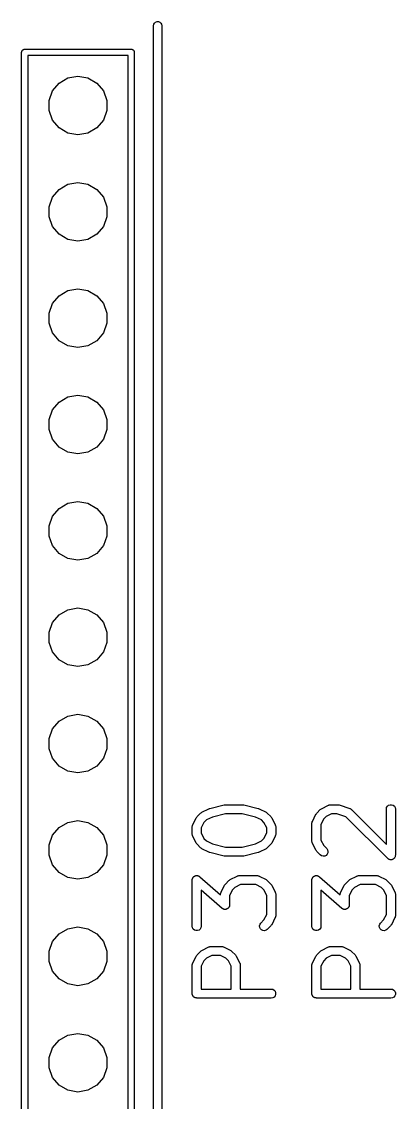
# Model space of a CAD drawing. Extents: x 25 to 346, y -457 to -16.
# Drawn here: x 294.88 to 303.81, y -345.75 to -319.94 of the extents above; entities that cross this region are included whole.
import ezdxf

# ---------------------------------------------------------------- set-up
doc = ezdxf.new("R2010")
doc.units = 0
doc.header["$MEASUREMENT"] = 0
doc.layers.add('BLACK', color=7, linetype='CONTINUOUS')

msp = doc.modelspace()

# ---------------------------------------------------------------- linework, layer by layer
at = {"layer": 'Black'}
for p, q in [((298.032, -320.04), (298.039, -320.006)), ((298.032, -384.71), (298.032, -320.04)), ((298.039, -320.006), (298.056, -319.976)), ((298.056, -319.976), (298.082, -319.953)), ((298.082, -319.953), (298.115, -319.942)), ((298.115, -319.942), (298.15, -319.942)), ((298.15, -319.942), (298.183, -319.953)), ((298.183, -319.953), (298.209, -319.976)), ((298.209, -319.976), (298.226, -320.006)), ((298.226, -320.006), (298.232, -320.04)), ((298.232, -320.04), (298.232, -384.81)), ((294.882, -320.675), (294.884, -320.669)), ((294.882, -379.02), (294.882, -320.675)), ((294.884, -320.662), (294.886, -320.656)), ((294.884, -320.669), (294.884, -320.662)), ((294.886, -320.656), (294.887, -320.649)), ((294.887, -320.649), (294.89, -320.644)), ((294.89, -320.644), (294.893, -320.637)), ((294.893, -320.637), (294.897, -320.632)), ((294.897, -320.632), (294.9, -320.627)), ((294.9, -320.627), (294.905, -320.623)), ((294.905, -320.623), (294.909, -320.618)), ((294.909, -320.618), (294.915, -320.614)), ((294.915, -320.614), (294.92, -320.61)), ((294.92, -320.61), (294.926, -320.608)), ((294.926, -320.608), (294.932, -320.605)), ((294.932, -320.605), (294.938, -320.603)), ((294.938, -320.603), (294.944, -320.601)), ((294.944, -320.601), (294.951, -320.601)), ((294.951, -320.601), (294.957, -320.6)), ((294.957, -320.6), (297.498, -320.6)), ((295.032, -320.75), (295.032, -384.1)), ((297.423, -320.75), (295.032, -320.75)), ((297.423, -384.1), (297.423, -320.75)), ((297.498, -320.6), (297.504, -320.601)), ((297.504, -320.601), (297.511, -320.601)), ((297.511, -320.601), (297.517, -320.603)), ((297.517, -320.603), (297.523, -320.605)), ((297.523, -320.605), (297.529, -320.608)), ((297.529, -320.608), (297.535, -320.61)), ((297.535, -320.61), (297.54, -320.614)), ((297.54, -320.614), (297.546, -320.618)), ((297.546, -320.618), (297.55, -320.623)), ((297.55, -320.623), (297.555, -320.627)), ((297.555, -320.627), (297.558, -320.632)), ((297.558, -320.632), (297.562, -320.637)), ((297.562, -320.637), (297.565, -320.644)), ((297.565, -320.644), (297.568, -320.649)), ((297.568, -320.649), (297.569, -320.656)), ((297.569, -320.656), (297.571, -320.662)), ((297.571, -320.662), (297.571, -320.669)), ((297.571, -320.669), (297.572, -320.675)), ((297.572, -320.675), (297.572, -384.175)), ((295.777, -321.408), (295.988, -321.286)), ((295.988, -321.286), (296.227, -321.244)), ((296.227, -321.244), (296.467, -321.286)), ((296.467, -321.286), (296.678, -321.408)), ((295.537, -321.823), (295.62, -321.594)), ((295.62, -321.594), (295.777, -321.408)), ((296.678, -321.408), (296.835, -321.594)), ((296.835, -321.594), (296.918, -321.823)), ((295.537, -322.067), (295.537, -321.823)), ((296.918, -321.823), (296.918, -322.067)), ((295.62, -322.296), (295.537, -322.067)), ((296.918, -322.067), (296.835, -322.296)), ((295.777, -322.482), (295.62, -322.296)), ((296.835, -322.296), (296.678, -322.482)), ((295.988, -322.604), (295.777, -322.482)), ((296.227, -322.646), (295.988, -322.604)), ((296.467, -322.604), (296.227, -322.646)), ((296.678, -322.482), (296.467, -322.604)), ((295.777, -323.948), (295.988, -323.826)), ((295.988, -323.826), (296.227, -323.784)), ((296.227, -323.784), (296.467, -323.826)), ((296.467, -323.826), (296.678, -323.948)), ((295.537, -324.363), (295.62, -324.134)), ((295.62, -324.134), (295.777, -323.948)), ((296.678, -323.948), (296.835, -324.134)), ((296.835, -324.134), (296.918, -324.363)), ((295.537, -324.607), (295.537, -324.363)), ((296.918, -324.363), (296.918, -324.607)), ((295.62, -324.836), (295.537, -324.607)), ((296.918, -324.607), (296.835, -324.836)), ((295.777, -325.022), (295.62, -324.836)), ((296.835, -324.836), (296.678, -325.022)), ((295.988, -325.144), (295.777, -325.022)), ((296.227, -325.186), (295.988, -325.144)), ((296.467, -325.144), (296.227, -325.186)), ((296.678, -325.022), (296.467, -325.144)), ((295.62, -326.674), (295.777, -326.488)), ((295.777, -326.488), (295.988, -326.366)), ((295.988, -326.366), (296.227, -326.324)), ((296.227, -326.324), (296.467, -326.366)), ((296.467, -326.366), (296.678, -326.488)), ((296.678, -326.488), (296.835, -326.674)), ((295.537, -326.903), (295.62, -326.674)), ((296.835, -326.674), (296.918, -326.903)), ((295.537, -327.147), (295.537, -326.903)), ((296.918, -326.903), (296.918, -327.147)), ((295.62, -327.376), (295.537, -327.147)), ((296.918, -327.147), (296.835, -327.376)), ((295.777, -327.562), (295.62, -327.376)), ((296.835, -327.376), (296.678, -327.562)), ((295.988, -327.684), (295.777, -327.562)), ((296.227, -327.726), (295.988, -327.684)), ((296.467, -327.684), (296.227, -327.726)), ((296.678, -327.562), (296.467, -327.684)), ((295.62, -329.214), (295.777, -329.028)), ((295.777, -329.028), (295.988, -328.906)), ((295.988, -328.906), (296.227, -328.864)), ((296.227, -328.864), (296.467, -328.906)), ((296.467, -328.906), (296.678, -329.028)), ((296.678, -329.028), (296.835, -329.214)), ((295.537, -329.443), (295.62, -329.214)), ((296.835, -329.214), (296.918, -329.443)), ((295.537, -329.687), (295.537, -329.443)), ((296.918, -329.443), (296.918, -329.687)), ((295.62, -329.916), (295.537, -329.687)), ((296.918, -329.687), (296.835, -329.916)), ((295.777, -330.102), (295.62, -329.916)), ((295.988, -330.224), (295.777, -330.102)), ((296.678, -330.102), (296.467, -330.224)), ((296.835, -329.916), (296.678, -330.102)), ((296.227, -330.266), (295.988, -330.224)), ((296.467, -330.224), (296.227, -330.266)), ((295.988, -331.446), (296.227, -331.404)), ((296.227, -331.404), (296.467, -331.446)), ((295.62, -331.754), (295.777, -331.568)), ((295.777, -331.568), (295.988, -331.446)), ((296.467, -331.446), (296.678, -331.568)), ((296.678, -331.568), (296.835, -331.754)), ((295.537, -331.983), (295.62, -331.754)), ((296.835, -331.754), (296.918, -331.983)), ((295.537, -332.227), (295.537, -331.983)), ((296.918, -331.983), (296.918, -332.227)), ((295.62, -332.456), (295.537, -332.227)), ((296.918, -332.227), (296.835, -332.456)), ((295.777, -332.642), (295.62, -332.456)), ((295.988, -332.764), (295.777, -332.642)), ((296.678, -332.642), (296.467, -332.764)), ((296.835, -332.456), (296.678, -332.642)), ((296.227, -332.806), (295.988, -332.764)), ((296.467, -332.764), (296.227, -332.806)), ((295.777, -334.108), (295.988, -333.986)), ((295.988, -333.986), (296.227, -333.944)), ((296.227, -333.944), (296.467, -333.986)), ((296.467, -333.986), (296.678, -334.108)), ((295.62, -334.294), (295.777, -334.108)), ((296.678, -334.108), (296.835, -334.294)), ((295.537, -334.523), (295.62, -334.294)), ((296.835, -334.294), (296.918, -334.523)), ((295.537, -334.767), (295.537, -334.523)), ((295.62, -334.996), (295.537, -334.767)), ((296.918, -334.767), (296.835, -334.996)), ((296.918, -334.523), (296.918, -334.767)), ((295.777, -335.182), (295.62, -334.996)), ((296.835, -334.996), (296.678, -335.182)), ((295.988, -335.304), (295.777, -335.182)), ((296.678, -335.182), (296.467, -335.304)), ((296.227, -335.346), (295.988, -335.304)), ((296.467, -335.304), (296.227, -335.346)), ((295.777, -336.648), (295.988, -336.526)), ((295.988, -336.526), (296.227, -336.484)), ((296.227, -336.484), (296.467, -336.526)), ((296.467, -336.526), (296.678, -336.648)), ((295.62, -336.834), (295.777, -336.648)), ((296.678, -336.648), (296.835, -336.834)), ((295.537, -337.063), (295.62, -336.834)), ((295.537, -337.307), (295.537, -337.063)), ((296.835, -336.834), (296.918, -337.063)), ((296.918, -337.063), (296.918, -337.307)), ((295.62, -337.536), (295.537, -337.307)), ((296.918, -337.307), (296.835, -337.536)), ((295.777, -337.722), (295.62, -337.536)), ((296.835, -337.536), (296.678, -337.722)), ((295.988, -337.844), (295.777, -337.722)), ((296.227, -337.886), (295.988, -337.844)), ((296.467, -337.844), (296.227, -337.886)), ((296.678, -337.722), (296.467, -337.844)), ((299.072, -338.929), (299.157, -338.844)), ((299.157, -338.844), (299.171, -338.834)), ((299.171, -338.834), (299.185, -338.824)), ((299.185, -338.824), (299.354, -338.739)), ((299.354, -338.739), (299.366, -338.736)), ((299.366, -338.736), (299.376, -338.731)), ((299.376, -338.731), (299.715, -338.647)), ((299.754, -338.859), (299.44, -338.938)), ((299.715, -338.647), (299.728, -338.646)), ((299.728, -338.646), (299.741, -338.643)), ((299.741, -338.643), (300.164, -338.643)), ((300.151, -338.859), (299.754, -338.859)), ((300.465, -338.938), (300.151, -338.859)), ((300.164, -338.643), (300.178, -338.646)), ((300.178, -338.646), (300.191, -338.647)), ((300.191, -338.647), (300.529, -338.731)), ((300.529, -338.731), (300.54, -338.736)), ((300.54, -338.736), (300.551, -338.739)), ((300.551, -338.739), (300.721, -338.824)), ((300.721, -338.824), (300.735, -338.834)), ((300.735, -338.834), (300.749, -338.844)), ((300.749, -338.844), (300.833, -338.929)), ((301.825, -339.042), (301.909, -338.872)), ((301.909, -338.872), (301.92, -338.859)), ((301.92, -338.859), (301.93, -338.844)), ((301.93, -338.844), (302.014, -338.76)), ((302.014, -338.76), (302.028, -338.75)), ((302.028, -338.75), (302.042, -338.739)), ((302.042, -338.739), (302.212, -338.655)), ((302.285, -338.859), (302.155, -338.925)), ((302.212, -338.655), (302.218, -338.653)), ((302.218, -338.653), (302.223, -338.65)), ((302.223, -338.65), (302.236, -338.648)), ((302.236, -338.648), (302.248, -338.644)), ((302.248, -338.644), (302.254, -338.644)), ((302.254, -338.644), (302.26, -338.643)), ((302.26, -338.643), (302.429, -338.643)), ((302.412, -338.859), (302.285, -338.859)), ((302.625, -338.93), (302.412, -338.859)), ((302.429, -338.643), (302.446, -338.646)), ((302.446, -338.646), (302.463, -338.649)), ((302.463, -338.649), (302.717, -338.734)), ((302.717, -338.734), (302.723, -338.737)), ((302.723, -338.737), (302.729, -338.738)), ((302.729, -338.738), (302.739, -338.745)), ((302.739, -338.745), (302.75, -338.751)), ((302.75, -338.751), (302.755, -338.756)), ((302.755, -338.756), (302.76, -338.76)), ((302.76, -338.76), (303.591, -339.591)), ((303.591, -338.751), (303.598, -338.714)), ((303.591, -339.591), (303.591, -338.751)), ((303.598, -338.714), (303.617, -338.682)), ((303.617, -338.682), (303.645, -338.658)), ((303.645, -338.658), (303.681, -338.645)), ((303.681, -338.645), (303.718, -338.645)), ((303.718, -338.645), (303.753, -338.658)), ((303.753, -338.658), (303.782, -338.682)), ((303.782, -338.682), (303.801, -338.714)), ((303.801, -338.714), (303.807, -338.751)), ((303.807, -338.751), (303.807, -339.852)), ((295.777, -339.188), (295.988, -339.066)), ((295.988, -339.066), (296.227, -339.024)), ((296.227, -339.024), (296.467, -339.066)), ((296.467, -339.066), (296.678, -339.188)), ((298.957, -339.162), (298.96, -339.15)), ((298.96, -339.15), (298.962, -339.138)), ((298.962, -339.138), (298.966, -339.132)), ((298.966, -339.132), (298.967, -339.126)), ((298.967, -339.126), (299.052, -338.957)), ((299.052, -338.957), (299.062, -338.943)), ((299.062, -338.943), (299.072, -338.929)), ((299.237, -339.069), (299.172, -339.2)), ((299.297, -339.009), (299.237, -339.069)), ((299.44, -338.938), (299.297, -339.009)), ((300.609, -339.009), (300.465, -338.938)), ((300.668, -339.069), (300.609, -339.009)), ((300.734, -339.2), (300.668, -339.069)), ((300.833, -338.929), (300.843, -338.943)), ((300.843, -338.943), (300.854, -338.957)), ((300.854, -338.957), (300.938, -339.126)), ((300.938, -339.126), (300.94, -339.132)), ((300.94, -339.132), (300.943, -339.138)), ((300.943, -339.138), (300.945, -339.15)), ((300.945, -339.15), (300.949, -339.162)), ((301.813, -339.09), (301.814, -339.084)), ((301.813, -339.513), (301.813, -339.09)), ((301.814, -339.078), (301.818, -339.066)), ((301.814, -339.084), (301.814, -339.078)), ((301.818, -339.066), (301.82, -339.053)), ((301.82, -339.053), (301.823, -339.048)), ((301.823, -339.048), (301.825, -339.042)), ((302.095, -338.985), (302.029, -339.115)), ((302.029, -339.115), (302.029, -339.488)), ((302.155, -338.925), (302.095, -338.985)), ((303.623, -339.928), (302.625, -338.93)), ((295.537, -339.603), (295.62, -339.374)), ((295.62, -339.374), (295.777, -339.188)), ((296.678, -339.188), (296.835, -339.374)), ((296.835, -339.374), (296.918, -339.603)), ((298.956, -339.175), (298.957, -339.169)), ((298.956, -339.344), (298.956, -339.175)), ((298.957, -339.35), (298.956, -339.344)), ((298.957, -339.169), (298.957, -339.162)), ((298.957, -339.356), (298.957, -339.35)), ((298.96, -339.368), (298.957, -339.356)), ((298.962, -339.381), (298.96, -339.368)), ((298.966, -339.386), (298.962, -339.381)), ((298.967, -339.392), (298.966, -339.386)), ((299.052, -339.562), (298.967, -339.392)), ((299.172, -339.2), (299.172, -339.319)), ((299.172, -339.319), (299.237, -339.449)), ((300.668, -339.449), (300.734, -339.319)), ((300.734, -339.319), (300.734, -339.2)), ((300.938, -339.392), (300.854, -339.562)), ((300.94, -339.386), (300.938, -339.392)), ((300.943, -339.381), (300.94, -339.386)), ((300.945, -339.368), (300.943, -339.381)), ((300.949, -339.356), (300.945, -339.368)), ((300.949, -339.162), (300.949, -339.169)), ((300.949, -339.169), (300.95, -339.175)), ((300.95, -339.344), (300.949, -339.35)), ((300.949, -339.35), (300.949, -339.356)), ((300.95, -339.175), (300.95, -339.344)), ((295.537, -339.847), (295.537, -339.603)), ((296.918, -339.603), (296.918, -339.847)), ((299.062, -339.575), (299.052, -339.562)), ((299.072, -339.59), (299.062, -339.575)), ((299.157, -339.674), (299.072, -339.59)), ((299.237, -339.449), (299.297, -339.509)), ((299.297, -339.509), (299.44, -339.581)), ((299.44, -339.581), (299.754, -339.659)), ((299.754, -339.659), (300.151, -339.659)), ((300.151, -339.659), (300.465, -339.581)), ((300.465, -339.581), (300.609, -339.509)), ((300.609, -339.509), (300.668, -339.449)), ((300.833, -339.59), (300.749, -339.674)), ((300.843, -339.575), (300.833, -339.59)), ((300.854, -339.562), (300.843, -339.575)), ((301.814, -339.519), (301.813, -339.513)), ((301.814, -339.526), (301.814, -339.519)), ((301.818, -339.538), (301.814, -339.526)), ((301.82, -339.55), (301.818, -339.538)), ((301.823, -339.556), (301.82, -339.55)), ((301.825, -339.562), (301.823, -339.556)), ((301.909, -339.731), (301.825, -339.562)), ((302.029, -339.488), (302.095, -339.619)), ((302.095, -339.619), (302.167, -339.691)), ((295.62, -340.076), (295.537, -339.847)), ((296.918, -339.847), (296.835, -340.076)), ((299.171, -339.684), (299.157, -339.674)), ((299.185, -339.695), (299.171, -339.684)), ((299.354, -339.779), (299.185, -339.695)), ((299.366, -339.783), (299.354, -339.779)), ((299.376, -339.787), (299.366, -339.783)), ((299.715, -339.872), (299.376, -339.787)), ((299.728, -339.873), (299.715, -339.872)), ((299.741, -339.875), (299.728, -339.873)), ((300.164, -339.875), (299.741, -339.875)), ((300.178, -339.873), (300.164, -339.875)), ((300.191, -339.872), (300.178, -339.873)), ((300.529, -339.787), (300.191, -339.872)), ((300.54, -339.783), (300.529, -339.787)), ((300.551, -339.779), (300.54, -339.783)), ((300.721, -339.695), (300.551, -339.779)), ((300.735, -339.684), (300.721, -339.695)), ((300.749, -339.674), (300.735, -339.684)), ((301.92, -339.745), (301.909, -339.731)), ((301.93, -339.759), (301.92, -339.745)), ((302.014, -339.844), (301.93, -339.759)), ((302.045, -339.865), (302.014, -339.844)), ((302.081, -339.875), (302.045, -339.865)), ((302.119, -339.872), (302.081, -339.875)), ((302.153, -339.856), (302.119, -339.872)), ((302.179, -339.829), (302.153, -339.856)), ((302.167, -339.691), (302.189, -339.722)), ((302.195, -339.795), (302.179, -339.829)), ((302.189, -339.722), (302.198, -339.758)), ((302.198, -339.758), (302.195, -339.795)), ((303.635, -339.936), (303.623, -339.928)), ((303.771, -339.93), (303.761, -339.94)), ((303.782, -339.921), (303.771, -339.93)), ((303.784, -339.917), (303.782, -339.921)), ((303.788, -339.914), (303.784, -339.917)), ((303.794, -339.901), (303.788, -339.914)), ((303.801, -339.889), (303.794, -339.901)), ((303.802, -339.884), (303.801, -339.889)), ((303.804, -339.88), (303.802, -339.884)), ((303.805, -339.866), (303.804, -339.88)), ((303.807, -339.852), (303.805, -339.866)), ((295.777, -340.262), (295.62, -340.076)), ((296.835, -340.076), (296.678, -340.262)), ((303.645, -339.945), (303.635, -339.936)), ((303.65, -339.947), (303.645, -339.945)), ((303.654, -339.95), (303.65, -339.947)), ((303.667, -339.953), (303.654, -339.95)), ((303.681, -339.958), (303.667, -339.953)), ((303.685, -339.958), (303.681, -339.958)), ((303.69, -339.96), (303.685, -339.958)), ((303.704, -339.958), (303.69, -339.96)), ((303.718, -339.958), (303.704, -339.958)), ((303.723, -339.957), (303.718, -339.958)), ((303.727, -339.956), (303.723, -339.957)), ((303.74, -339.95), (303.727, -339.956)), ((303.753, -339.945), (303.74, -339.95)), ((303.757, -339.942), (303.753, -339.945)), ((303.761, -339.94), (303.757, -339.942)), ((295.988, -340.384), (295.777, -340.262)), ((296.227, -340.426), (295.988, -340.384)), ((296.467, -340.384), (296.227, -340.426)), ((296.678, -340.262), (296.467, -340.384)), ((298.956, -340.445), (298.958, -340.434)), ((298.956, -341.545), (298.956, -340.445)), ((298.958, -340.424), (298.961, -340.416)), ((298.958, -340.434), (298.958, -340.424)), ((298.961, -340.416), (298.962, -340.408)), ((298.962, -340.408), (298.968, -340.399)), ((298.968, -340.399), (298.971, -340.389)), ((298.971, -340.389), (298.977, -340.382)), ((298.977, -340.382), (298.981, -340.375)), ((298.981, -340.375), (298.989, -340.368)), ((298.989, -340.368), (298.996, -340.361)), ((298.996, -340.361), (299.003, -340.357)), ((299.003, -340.357), (299.01, -340.351)), ((299.01, -340.351), (299.02, -340.348)), ((299.02, -340.348), (299.029, -340.342)), ((299.029, -340.342), (299.037, -340.341)), ((299.037, -340.341), (299.045, -340.338)), ((299.045, -340.338), (299.056, -340.338)), ((299.056, -340.338), (299.066, -340.337)), ((299.066, -340.337), (299.074, -340.338)), ((299.074, -340.338), (299.083, -340.338)), ((299.083, -340.338), (299.092, -340.342)), ((299.092, -340.342), (299.103, -340.344)), ((299.103, -340.344), (299.11, -340.348)), ((299.11, -340.348), (299.118, -340.351)), ((299.118, -340.351), (299.126, -340.358)), ((299.126, -340.358), (299.135, -340.363)), ((299.135, -340.363), (299.633, -340.799)), ((299.834, -340.453), (299.848, -340.443)), ((299.848, -340.443), (299.862, -340.433)), ((299.862, -340.433), (300.032, -340.348)), ((300.032, -340.348), (300.038, -340.346)), ((300.038, -340.346), (300.043, -340.343)), ((300.043, -340.343), (300.055, -340.341)), ((300.055, -340.341), (300.067, -340.337)), ((300.067, -340.337), (300.074, -340.338)), ((300.074, -340.338), (300.08, -340.337)), ((300.08, -340.337), (300.503, -340.337)), ((300.503, -340.337), (300.509, -340.338)), ((300.509, -340.338), (300.516, -340.337)), ((300.516, -340.337), (300.528, -340.341)), ((300.528, -340.341), (300.54, -340.343)), ((300.54, -340.343), (300.545, -340.346)), ((300.545, -340.346), (300.551, -340.348)), ((300.551, -340.348), (300.721, -340.433)), ((300.721, -340.433), (300.735, -340.443)), ((300.735, -340.443), (300.749, -340.453)), ((301.813, -340.445), (301.815, -340.434)), ((301.813, -341.545), (301.813, -340.445)), ((301.815, -340.424), (301.818, -340.416)), ((301.815, -340.434), (301.815, -340.424)), ((301.818, -340.416), (301.82, -340.408)), ((301.82, -340.408), (301.825, -340.399)), ((301.825, -340.399), (301.829, -340.389)), ((301.829, -340.389), (301.834, -340.382)), ((301.834, -340.382), (301.839, -340.375)), ((301.839, -340.375), (301.847, -340.368)), ((301.847, -340.368), (301.854, -340.361)), ((301.854, -340.361), (301.861, -340.357)), ((301.861, -340.357), (301.867, -340.351)), ((301.867, -340.351), (301.877, -340.348)), ((301.877, -340.348), (301.887, -340.342)), ((301.887, -340.342), (301.895, -340.341)), ((301.895, -340.341), (301.903, -340.338)), ((301.903, -340.338), (301.913, -340.338)), ((301.913, -340.338), (301.924, -340.337)), ((301.924, -340.337), (301.932, -340.338)), ((301.932, -340.338), (301.94, -340.338)), ((301.94, -340.338), (301.95, -340.342)), ((301.95, -340.342), (301.96, -340.344)), ((301.96, -340.344), (301.967, -340.348)), ((301.967, -340.348), (301.975, -340.351)), ((301.975, -340.351), (301.983, -340.358)), ((301.983, -340.358), (301.992, -340.363)), ((301.992, -340.363), (302.491, -340.799)), ((302.692, -340.453), (302.706, -340.443)), ((302.706, -340.443), (302.72, -340.433)), ((302.72, -340.433), (302.889, -340.348)), ((302.889, -340.348), (302.895, -340.346)), ((302.895, -340.346), (302.9, -340.343)), ((302.9, -340.343), (302.913, -340.341)), ((302.913, -340.341), (302.925, -340.337)), ((302.925, -340.337), (302.931, -340.338)), ((302.931, -340.338), (302.937, -340.337)), ((302.937, -340.337), (303.361, -340.337)), ((303.361, -340.337), (303.367, -340.338)), ((303.367, -340.338), (303.373, -340.337)), ((303.373, -340.337), (303.385, -340.341)), ((303.385, -340.341), (303.398, -340.343)), ((303.398, -340.343), (303.403, -340.346)), ((303.403, -340.346), (303.409, -340.348)), ((303.409, -340.348), (303.578, -340.433)), ((303.578, -340.433), (303.592, -340.443)), ((303.592, -340.443), (303.606, -340.453)), ((299.67, -341.119), (299.172, -340.683)), ((299.172, -340.683), (299.172, -341.545)), ((299.645, -340.735), (299.729, -340.566)), ((299.729, -340.566), (299.74, -340.552)), ((299.74, -340.552), (299.75, -340.538)), ((299.75, -340.538), (299.834, -340.453)), ((299.915, -340.678), (299.849, -340.809)), ((299.974, -340.618), (299.915, -340.678)), ((300.105, -340.553), (299.974, -340.618)), ((300.478, -340.553), (300.105, -340.553)), ((300.609, -340.618), (300.478, -340.553)), ((300.668, -340.678), (300.609, -340.618)), ((300.734, -340.809), (300.668, -340.678)), ((300.749, -340.453), (300.833, -340.538)), ((300.833, -340.538), (300.843, -340.552)), ((300.843, -340.552), (300.854, -340.566)), ((300.854, -340.566), (300.938, -340.735)), ((302.528, -341.119), (302.029, -340.683)), ((302.029, -340.683), (302.029, -341.545)), ((302.502, -340.735), (302.587, -340.566)), ((302.587, -340.566), (302.597, -340.552)), ((302.597, -340.552), (302.607, -340.538)), ((302.607, -340.538), (302.692, -340.453)), ((302.772, -340.678), (302.707, -340.809)), ((302.832, -340.618), (302.772, -340.678)), ((302.963, -340.553), (302.832, -340.618)), ((303.335, -340.553), (302.963, -340.553)), ((303.466, -340.618), (303.335, -340.553)), ((303.526, -340.678), (303.466, -340.618)), ((303.591, -340.809), (303.526, -340.678)), ((303.606, -340.453), (303.691, -340.538)), ((303.691, -340.538), (303.701, -340.552)), ((303.701, -340.552), (303.711, -340.566)), ((303.711, -340.566), (303.796, -340.735)), ((299.633, -340.783), (299.634, -340.777)), ((299.633, -340.799), (299.633, -340.783)), ((299.634, -340.771), (299.638, -340.759)), ((299.634, -340.777), (299.634, -340.771)), ((299.638, -340.759), (299.64, -340.746)), ((299.64, -340.746), (299.643, -340.741)), ((299.643, -340.741), (299.645, -340.735)), ((299.849, -340.809), (299.849, -341.037)), ((300.734, -341.266), (300.734, -340.809)), ((300.938, -340.735), (300.94, -340.741)), ((300.94, -340.741), (300.943, -340.746)), ((300.943, -340.746), (300.945, -340.759)), ((300.945, -340.759), (300.949, -340.771)), ((300.949, -340.771), (300.949, -340.777)), ((300.949, -340.777), (300.95, -340.783)), ((300.95, -340.783), (300.95, -341.291)), ((302.491, -340.771), (302.495, -340.759)), ((302.492, -340.777), (302.491, -340.771)), ((302.491, -340.783), (302.492, -340.777)), ((302.491, -340.799), (302.491, -340.783)), ((302.495, -340.759), (302.497, -340.746)), ((302.497, -340.746), (302.5, -340.741)), ((302.5, -340.741), (302.502, -340.735)), ((302.707, -340.809), (302.707, -341.037)), ((303.591, -341.266), (303.591, -340.809)), ((303.796, -340.735), (303.798, -340.741)), ((303.798, -340.741), (303.801, -340.746)), ((303.801, -340.746), (303.803, -340.759)), ((303.803, -340.759), (303.807, -340.771)), ((303.807, -340.771), (303.806, -340.777)), ((303.806, -340.777), (303.807, -340.783)), ((303.807, -340.783), (303.807, -341.291)), ((299.679, -341.124), (299.67, -341.119)), ((299.687, -341.131), (299.679, -341.124)), ((299.695, -341.134), (299.687, -341.131)), ((299.702, -341.138), (299.695, -341.134)), ((299.713, -341.14), (299.702, -341.138)), ((299.722, -341.144), (299.713, -341.14)), ((299.731, -341.144), (299.722, -341.144)), ((299.739, -341.145), (299.731, -341.144)), ((299.749, -341.144), (299.739, -341.145)), ((299.76, -341.144), (299.749, -341.144)), ((299.768, -341.141), (299.76, -341.144)), ((299.776, -341.14), (299.768, -341.141)), ((299.785, -341.134), (299.776, -341.14)), ((299.795, -341.131), (299.785, -341.134)), ((299.802, -341.125), (299.795, -341.131)), ((299.809, -341.121), (299.802, -341.125)), ((299.816, -341.114), (299.809, -341.121)), ((299.824, -341.107), (299.816, -341.114)), ((299.828, -341.1), (299.824, -341.107)), ((299.834, -341.093), (299.828, -341.1)), ((299.837, -341.083), (299.834, -341.093)), ((299.843, -341.074), (299.837, -341.083)), ((299.844, -341.066), (299.843, -341.074)), ((299.847, -341.058), (299.844, -341.066)), ((299.849, -341.037), (299.847, -341.048)), ((299.847, -341.048), (299.847, -341.058)), ((302.537, -341.124), (302.528, -341.119)), ((302.545, -341.131), (302.537, -341.124)), ((302.553, -341.134), (302.545, -341.131)), ((302.56, -341.138), (302.553, -341.134)), ((302.57, -341.14), (302.56, -341.138)), ((302.58, -341.144), (302.57, -341.14)), ((302.588, -341.144), (302.58, -341.144)), ((302.596, -341.145), (302.588, -341.144)), ((302.607, -341.144), (302.596, -341.145)), ((302.617, -341.144), (302.607, -341.144)), ((302.625, -341.141), (302.617, -341.144)), ((302.633, -341.14), (302.625, -341.141)), ((302.643, -341.134), (302.633, -341.14)), ((302.653, -341.131), (302.643, -341.134)), ((302.659, -341.125), (302.653, -341.131)), ((302.666, -341.121), (302.659, -341.125)), ((302.673, -341.114), (302.666, -341.121)), ((302.681, -341.107), (302.673, -341.114)), ((302.686, -341.1), (302.681, -341.107)), ((302.691, -341.093), (302.686, -341.1)), ((302.695, -341.083), (302.691, -341.093)), ((302.7, -341.074), (302.695, -341.083)), ((302.702, -341.066), (302.7, -341.074)), ((302.705, -341.058), (302.702, -341.066)), ((302.707, -341.037), (302.705, -341.048)), ((302.705, -341.048), (302.705, -341.058)), ((300.575, -341.5), (300.596, -341.469)), ((300.596, -341.469), (300.668, -341.397)), ((300.668, -341.397), (300.734, -341.266)), ((300.938, -341.34), (300.854, -341.509)), ((300.94, -341.334), (300.938, -341.34)), ((300.943, -341.328), (300.94, -341.334)), ((300.945, -341.316), (300.943, -341.328)), ((300.949, -341.304), (300.945, -341.316)), ((300.95, -341.291), (300.949, -341.297)), ((300.949, -341.297), (300.949, -341.304)), ((303.432, -341.5), (303.454, -341.469)), ((303.454, -341.469), (303.526, -341.397)), ((303.526, -341.397), (303.591, -341.266)), ((303.796, -341.34), (303.711, -341.509)), ((303.798, -341.334), (303.796, -341.34)), ((303.801, -341.328), (303.798, -341.334)), ((303.803, -341.316), (303.801, -341.328)), ((303.807, -341.304), (303.803, -341.316)), ((303.807, -341.291), (303.806, -341.297)), ((303.806, -341.297), (303.807, -341.304)), ((295.62, -341.914), (295.777, -341.728)), ((295.777, -341.728), (295.988, -341.606)), ((295.988, -341.606), (296.227, -341.564)), ((296.227, -341.564), (296.467, -341.606)), ((296.467, -341.606), (296.678, -341.728)), ((296.678, -341.728), (296.835, -341.914)), ((298.962, -341.582), (298.956, -341.545)), ((298.981, -341.615), (298.962, -341.582)), ((299.01, -341.639), (298.981, -341.615)), ((299.045, -341.652), (299.01, -341.639)), ((299.083, -341.652), (299.045, -341.652)), ((299.118, -341.639), (299.083, -341.652)), ((299.147, -341.615), (299.118, -341.639)), ((299.165, -341.582), (299.147, -341.615)), ((299.172, -341.545), (299.165, -341.582)), ((300.565, -341.536), (300.575, -341.5)), ((300.568, -341.573), (300.565, -341.536)), ((300.584, -341.607), (300.568, -341.573)), ((300.611, -341.634), (300.584, -341.607)), ((300.645, -341.65), (300.611, -341.634)), ((300.682, -341.653), (300.645, -341.65)), ((300.718, -341.643), (300.682, -341.653)), ((300.749, -341.622), (300.718, -341.643)), ((300.833, -341.537), (300.749, -341.622)), ((300.843, -341.523), (300.833, -341.537)), ((300.854, -341.509), (300.843, -341.523)), ((301.82, -341.582), (301.813, -341.545)), ((301.839, -341.615), (301.82, -341.582)), ((301.867, -341.639), (301.839, -341.615)), ((301.903, -341.652), (301.867, -341.639)), ((301.94, -341.652), (301.903, -341.652)), ((301.975, -341.639), (301.94, -341.652)), ((302.004, -341.615), (301.975, -341.639)), ((302.023, -341.582), (302.004, -341.615)), ((302.029, -341.545), (302.023, -341.582)), ((303.422, -341.536), (303.432, -341.5)), ((303.426, -341.573), (303.422, -341.536)), ((303.442, -341.607), (303.426, -341.573)), ((303.468, -341.634), (303.442, -341.607)), ((303.502, -341.65), (303.468, -341.634)), ((303.539, -341.653), (303.502, -341.65)), ((303.576, -341.643), (303.539, -341.653)), ((303.606, -341.622), (303.576, -341.643)), ((303.691, -341.537), (303.606, -341.622)), ((303.701, -341.523), (303.691, -341.537)), ((303.711, -341.509), (303.701, -341.523)), ((295.537, -342.143), (295.62, -341.914)), ((296.835, -341.914), (296.918, -342.143)), ((295.537, -342.387), (295.537, -342.143)), ((296.918, -342.143), (296.918, -342.387)), ((299.052, -342.259), (299.062, -342.245)), ((299.062, -342.245), (299.072, -342.231)), ((299.072, -342.231), (299.157, -342.146)), ((299.157, -342.146), (299.171, -342.136)), ((299.171, -342.136), (299.185, -342.126)), ((299.185, -342.126), (299.354, -342.041)), ((299.428, -342.246), (299.297, -342.311)), ((299.354, -342.041), (299.36, -342.04)), ((299.36, -342.04), (299.366, -342.037)), ((299.366, -342.037), (299.378, -342.034)), ((299.378, -342.034), (299.39, -342.031)), ((299.39, -342.031), (299.396, -342.031)), ((299.396, -342.031), (299.402, -342.03)), ((299.402, -342.03), (299.656, -342.03)), ((299.631, -342.246), (299.428, -342.246)), ((299.762, -342.311), (299.631, -342.246)), ((299.656, -342.03), (299.663, -342.031)), ((299.663, -342.031), (299.669, -342.031)), ((299.669, -342.031), (299.681, -342.034)), ((299.681, -342.034), (299.693, -342.037)), ((299.693, -342.037), (299.699, -342.04)), ((299.699, -342.04), (299.705, -342.041)), ((299.705, -342.041), (299.874, -342.126)), ((299.874, -342.126), (299.888, -342.136)), ((299.888, -342.136), (299.902, -342.146)), ((299.902, -342.146), (299.987, -342.231)), ((299.987, -342.231), (299.997, -342.245)), ((299.997, -342.245), (300.007, -342.259)), ((301.909, -342.259), (301.92, -342.245)), ((301.92, -342.245), (301.93, -342.231)), ((301.93, -342.231), (302.014, -342.146)), ((302.014, -342.146), (302.029, -342.136)), ((302.029, -342.136), (302.042, -342.126)), ((302.042, -342.126), (302.212, -342.041)), ((302.285, -342.246), (302.155, -342.311)), ((302.212, -342.041), (302.218, -342.04)), ((302.218, -342.04), (302.223, -342.037)), ((302.223, -342.037), (302.236, -342.034)), ((302.236, -342.034), (302.248, -342.031)), ((302.248, -342.031), (302.254, -342.031)), ((302.254, -342.031), (302.26, -342.03)), ((302.26, -342.03), (302.514, -342.03)), ((302.489, -342.246), (302.285, -342.246)), ((302.619, -342.311), (302.489, -342.246)), ((302.514, -342.03), (302.52, -342.031)), ((302.52, -342.031), (302.526, -342.031)), ((302.526, -342.031), (302.538, -342.034)), ((302.538, -342.034), (302.551, -342.037)), ((302.551, -342.037), (302.556, -342.04)), ((302.556, -342.04), (302.562, -342.041)), ((302.562, -342.041), (302.732, -342.126)), ((302.732, -342.126), (302.745, -342.136)), ((302.745, -342.136), (302.76, -342.146)), ((302.76, -342.146), (302.844, -342.231)), ((302.844, -342.231), (302.854, -342.245)), ((302.854, -342.245), (302.865, -342.259)), ((295.62, -342.616), (295.537, -342.387)), ((296.918, -342.387), (296.835, -342.616)), ((298.956, -342.477), (298.957, -342.471)), ((298.956, -343.154), (298.956, -342.477)), ((298.957, -342.464), (298.96, -342.452)), ((298.957, -342.471), (298.957, -342.464)), ((298.96, -342.452), (298.962, -342.44)), ((298.962, -342.44), (298.966, -342.434)), ((298.966, -342.434), (298.967, -342.428)), ((298.967, -342.428), (299.052, -342.259)), ((299.237, -342.371), (299.172, -342.502)), ((299.172, -342.502), (299.172, -343.046)), ((299.297, -342.311), (299.237, -342.371)), ((299.822, -342.371), (299.762, -342.311)), ((299.887, -342.502), (299.822, -342.371)), ((299.887, -343.046), (299.887, -342.502)), ((300.007, -342.259), (300.092, -342.428)), ((300.092, -342.428), (300.093, -342.434)), ((300.093, -342.434), (300.097, -342.44)), ((300.097, -342.44), (300.099, -342.452)), ((300.099, -342.452), (300.102, -342.464)), ((300.102, -342.464), (300.102, -342.471)), ((300.102, -342.471), (300.103, -342.477)), ((300.103, -342.477), (300.103, -343.046)), ((301.813, -342.477), (301.814, -342.471)), ((301.813, -343.154), (301.813, -342.477)), ((301.814, -342.464), (301.818, -342.452)), ((301.814, -342.471), (301.814, -342.464)), ((301.818, -342.452), (301.82, -342.44)), ((301.82, -342.44), (301.823, -342.434)), ((301.823, -342.434), (301.825, -342.428)), ((301.825, -342.428), (301.909, -342.259)), ((302.095, -342.371), (302.029, -342.502)), ((302.029, -342.502), (302.029, -343.046)), ((302.155, -342.311), (302.095, -342.371)), ((302.679, -342.371), (302.619, -342.311)), ((302.745, -342.502), (302.679, -342.371)), ((302.745, -343.046), (302.745, -342.502)), ((302.865, -342.259), (302.949, -342.428)), ((302.949, -342.428), (302.951, -342.434)), ((302.951, -342.434), (302.954, -342.44)), ((302.954, -342.44), (302.956, -342.452)), ((302.956, -342.452), (302.96, -342.464)), ((302.96, -342.464), (302.96, -342.471)), ((302.96, -342.471), (302.961, -342.477)), ((302.961, -342.477), (302.961, -343.046)), ((295.777, -342.802), (295.62, -342.616)), ((296.835, -342.616), (296.678, -342.802)), ((295.988, -342.924), (295.777, -342.802)), ((296.227, -342.966), (295.988, -342.924)), ((296.467, -342.924), (296.227, -342.966)), ((296.678, -342.802), (296.467, -342.924)), ((298.958, -343.163), (298.956, -343.154)), ((298.958, -343.173), (298.958, -343.163)), ((298.961, -343.182), (298.958, -343.173)), ((298.962, -343.191), (298.961, -343.182)), ((298.967, -343.199), (298.962, -343.191)), ((298.97, -343.208), (298.967, -343.199)), ((298.976, -343.215), (298.97, -343.208)), ((298.981, -343.223), (298.976, -343.215)), ((298.988, -343.229), (298.981, -343.223)), ((298.994, -343.237), (298.988, -343.229)), ((299.003, -343.241), (298.994, -343.237)), ((299.01, -343.247), (299.003, -343.241)), ((299.019, -343.251), (299.01, -343.247)), ((299.027, -343.255), (299.019, -343.251)), ((299.036, -343.257), (299.027, -343.255)), ((299.045, -343.26), (299.036, -343.257)), ((299.055, -343.26), (299.045, -343.26)), ((299.064, -343.262), (299.055, -343.26)), ((300.842, -343.262), (299.064, -343.262)), ((299.172, -343.046), (299.887, -343.046)), ((300.103, -343.046), (300.842, -343.046)), ((300.842, -343.046), (300.879, -343.053)), ((300.879, -343.255), (300.842, -343.262)), ((300.879, -343.053), (300.911, -343.071)), ((300.911, -343.237), (300.879, -343.255)), ((300.911, -343.071), (300.935, -343.1)), ((300.935, -343.208), (300.911, -343.237)), ((300.935, -343.1), (300.948, -343.135)), ((300.948, -343.173), (300.935, -343.208)), ((300.948, -343.135), (300.948, -343.173)), ((301.815, -343.163), (301.813, -343.154)), ((301.815, -343.173), (301.815, -343.163)), ((301.818, -343.182), (301.815, -343.173)), ((301.82, -343.191), (301.818, -343.182)), ((301.825, -343.199), (301.82, -343.191)), ((301.828, -343.208), (301.825, -343.199)), ((301.834, -343.215), (301.828, -343.208)), ((301.839, -343.223), (301.834, -343.215)), ((301.846, -343.229), (301.839, -343.223)), ((301.852, -343.237), (301.846, -343.229)), ((301.86, -343.241), (301.852, -343.237)), ((301.867, -343.247), (301.86, -343.241)), ((301.876, -343.251), (301.867, -343.247)), ((301.884, -343.255), (301.876, -343.251)), ((301.894, -343.257), (301.884, -343.255)), ((301.903, -343.26), (301.894, -343.257)), ((301.912, -343.26), (301.903, -343.26)), ((301.921, -343.262), (301.912, -343.26)), ((303.699, -343.262), (301.921, -343.262)), ((302.029, -343.046), (302.745, -343.046)), ((302.961, -343.046), (303.699, -343.046)), ((303.699, -343.046), (303.736, -343.053)), ((303.736, -343.255), (303.699, -343.262)), ((303.736, -343.053), (303.769, -343.071)), ((303.769, -343.237), (303.736, -343.255)), ((303.769, -343.071), (303.793, -343.1)), ((303.793, -343.208), (303.769, -343.237)), ((303.793, -343.1), (303.806, -343.135)), ((303.806, -343.173), (303.793, -343.208)), ((303.806, -343.135), (303.806, -343.173)), ((295.62, -344.454), (295.777, -344.268)), ((295.777, -344.268), (295.988, -344.146)), ((295.988, -344.146), (296.227, -344.104)), ((296.227, -344.104), (296.467, -344.146)), ((296.467, -344.146), (296.678, -344.268)), ((296.678, -344.268), (296.835, -344.454)), ((295.537, -344.683), (295.62, -344.454)), ((296.835, -344.454), (296.918, -344.683)), ((295.537, -344.927), (295.537, -344.683)), ((296.918, -344.683), (296.918, -344.927)), ((295.62, -345.156), (295.537, -344.927)), ((296.918, -344.927), (296.835, -345.156)), ((295.777, -345.342), (295.62, -345.156)), ((295.988, -345.464), (295.777, -345.342)), ((296.678, -345.342), (296.467, -345.464)), ((296.835, -345.156), (296.678, -345.342)), ((296.227, -345.506), (295.988, -345.464)), ((296.467, -345.464), (296.227, -345.506))]:
    msp.add_line(p, q, dxfattribs=at)

doc.saveas('drawing.dxf')
